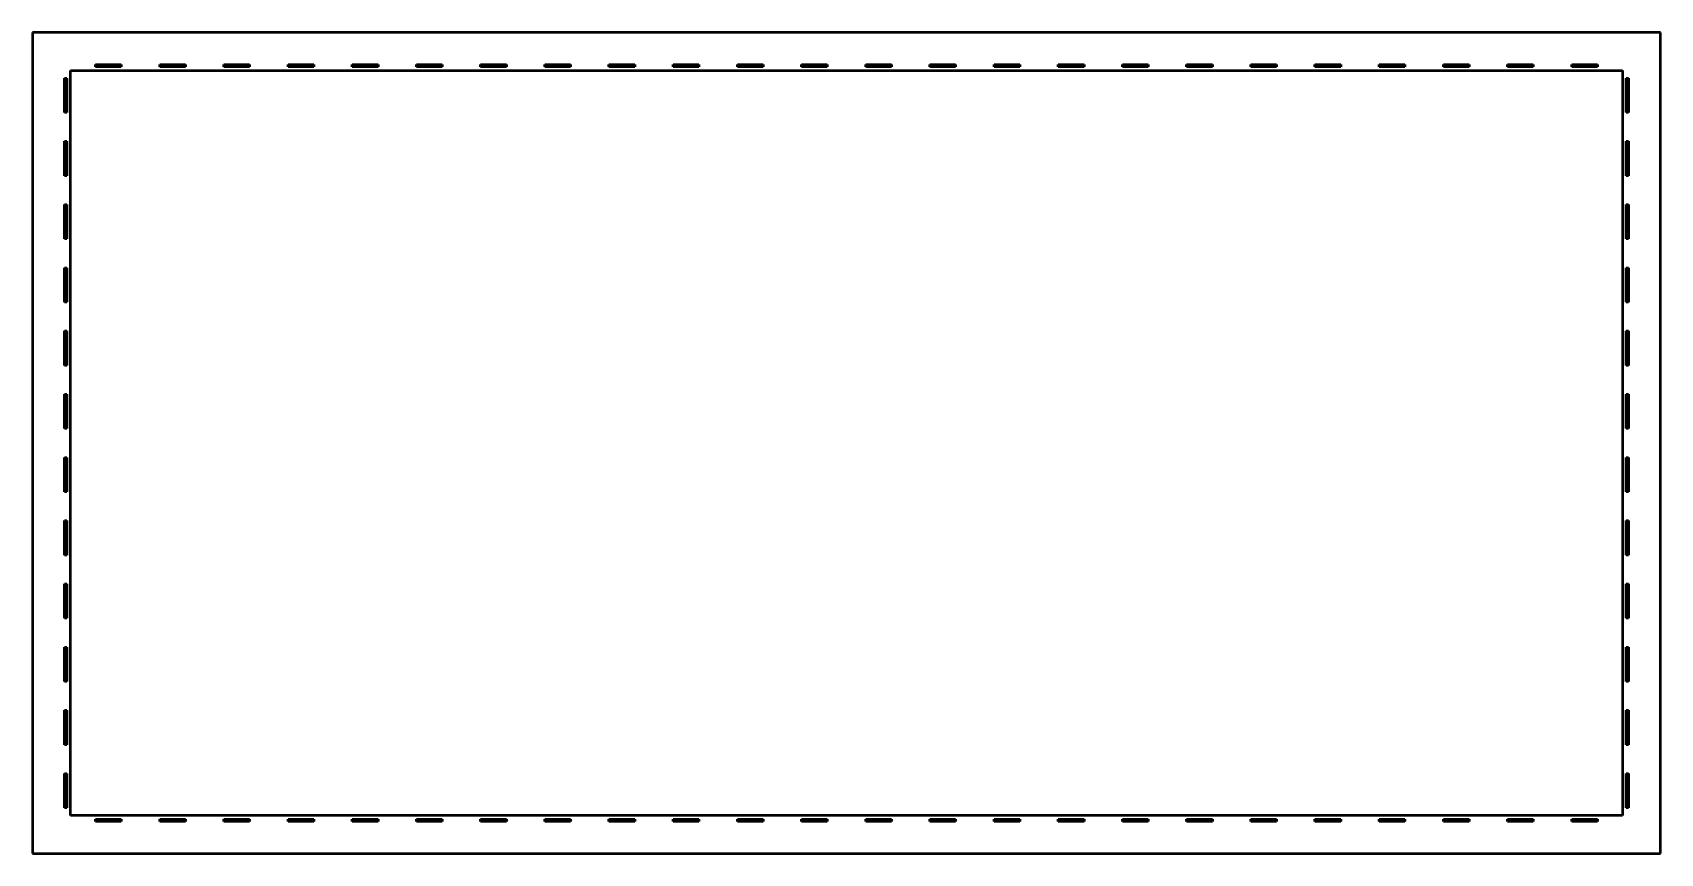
# Model space of a CAD drawing. Header units: millimetres. Extents: x 0 to 1674, y -844 to 0.
import ezdxf

# ---------------------------------------------------------------- set-up
doc = ezdxf.new("R2010")
doc.units = ezdxf.units.MM
doc.linetypes.add('Plná', pattern=[0])
doc.layers.add('IV_INTERIOR_PROFILES', color=7, linetype='Plná', lineweight=50)
doc.layers.add('IV_OUTER_PROFILE', color=7, linetype='Plná', lineweight=50)

msp = doc.modelspace()

# ---------------------------------------------------------------- linework, layer by layer
at = {"layer": 'IV_INTERIOR_PROFILES'}
for p, q in [((64.75, -32.75), (91.25, -32.75)), ((64.75, -35.25), (64.75, -32.75)), ((91.25, -32.75), (91.25, -35.25)), ((130.75, -32.75), (157.25, -32.75)), ((130.75, -35.25), (130.75, -32.75)), ((157.25, -32.75), (157.25, -35.25)), ((196.75, -32.75), (223.25, -32.75)), ((196.75, -35.25), (196.75, -32.75)), ((223.25, -32.75), (223.25, -35.25)), ((262.75, -32.75), (289.25, -32.75)), ((262.75, -35.25), (262.75, -32.75)), ((289.25, -32.75), (289.25, -35.25)), ((328.75, -32.75), (355.25, -32.75)), ((328.75, -35.25), (328.75, -32.75)), ((355.25, -32.75), (355.25, -35.25)), ((394.75, -32.75), (421.25, -32.75)), ((394.75, -35.25), (394.75, -32.75)), ((421.25, -32.75), (421.25, -35.25)), ((460.75, -32.75), (487.25, -32.75)), ((460.75, -35.25), (460.75, -32.75)), ((487.25, -32.75), (487.25, -35.25)), ((526.75, -32.75), (553.25, -32.75)), ((526.75, -35.25), (526.75, -32.75)), ((553.25, -32.75), (553.25, -35.25)), ((592.75, -32.75), (619.25, -32.75)), ((592.75, -35.25), (592.75, -32.75)), ((619.25, -32.75), (619.25, -35.25)), ((658.75, -32.75), (685.25, -32.75)), ((658.75, -35.25), (658.75, -32.75)), ((685.25, -32.75), (685.25, -35.25)), ((724.75, -32.75), (751.25, -32.75)), ((724.75, -35.25), (724.75, -32.75)), ((751.25, -32.75), (751.25, -35.25)), ((790.75, -32.75), (817.25, -32.75)), ((790.75, -35.25), (790.75, -32.75)), ((817.25, -32.75), (817.25, -35.25)), ((856.75, -32.75), (883.25, -32.75)), ((856.75, -35.25), (856.75, -32.75)), ((883.25, -32.75), (883.25, -35.25)), ((922.75, -32.75), (949.25, -32.75)), ((922.75, -35.25), (922.75, -32.75)), ((949.25, -32.75), (949.25, -35.25)), ((988.75, -32.75), (1015.25, -32.75)), ((988.75, -35.25), (988.75, -32.75)), ((1015.25, -32.75), (1015.25, -35.25)), ((1054.75, -32.75), (1081.25, -32.75)), ((1054.75, -35.25), (1054.75, -32.75)), ((1081.25, -32.75), (1081.25, -35.25)), ((1120.75, -32.75), (1147.25, -32.75)), ((1120.75, -35.25), (1120.75, -32.75)), ((1147.25, -32.75), (1147.25, -35.25)), ((1186.75, -32.75), (1213.25, -32.75)), ((1186.75, -35.25), (1186.75, -32.75)), ((1213.25, -32.75), (1213.25, -35.25)), ((1252.75, -32.75), (1279.25, -32.75)), ((1252.75, -35.25), (1252.75, -32.75)), ((1279.25, -32.75), (1279.25, -35.25)), ((1318.75, -32.75), (1345.25, -32.75)), ((1318.75, -35.25), (1318.75, -32.75)), ((1345.25, -32.75), (1345.25, -35.25)), ((1384.75, -32.75), (1411.25, -32.75)), ((1384.75, -35.25), (1384.75, -32.75)), ((1411.25, -32.75), (1411.25, -35.25)), ((1450.75, -32.75), (1477.25, -32.75)), ((1450.75, -35.25), (1450.75, -32.75)), ((1477.25, -32.75), (1477.25, -35.25)), ((1516.75, -32.75), (1543.25, -32.75)), ((1516.75, -35.25), (1516.75, -32.75)), ((1543.25, -32.75), (1543.25, -35.25)), ((1582.75, -32.75), (1609.25, -32.75)), ((1582.75, -35.25), (1582.75, -32.75)), ((1609.25, -32.75), (1609.25, -35.25)), ((32.75, -82.25), (32.75, -46.75)), ((32.75, -46.75), (35.25, -46.75)), ((35.25, -46.75), (35.25, -82.25)), ((39, -39), (1635, -39)), ((39, -805), (39, -39)), ((91.25, -35.25), (64.75, -35.25)), ((157.25, -35.25), (130.75, -35.25)), ((223.25, -35.25), (196.75, -35.25)), ((289.25, -35.25), (262.75, -35.25)), ((355.25, -35.25), (328.75, -35.25)), ((421.25, -35.25), (394.75, -35.25)), ((487.25, -35.25), (460.75, -35.25)), ((553.25, -35.25), (526.75, -35.25)), ((619.25, -35.25), (592.75, -35.25)), ((685.25, -35.25), (658.75, -35.25)), ((751.25, -35.25), (724.75, -35.25)), ((817.25, -35.25), (790.75, -35.25)), ((883.25, -35.25), (856.75, -35.25)), ((949.25, -35.25), (922.75, -35.25)), ((1015.25, -35.25), (988.75, -35.25)), ((1081.25, -35.25), (1054.75, -35.25)), ((1147.25, -35.25), (1120.75, -35.25)), ((1213.25, -35.25), (1186.75, -35.25)), ((1279.25, -35.25), (1252.75, -35.25)), ((1345.25, -35.25), (1318.75, -35.25)), ((1411.25, -35.25), (1384.75, -35.25)), ((1477.25, -35.25), (1450.75, -35.25)), ((1543.25, -35.25), (1516.75, -35.25)), ((1609.25, -35.25), (1582.75, -35.25)), ((1635, -39), (1635, -805)), ((1638.75, -82.25), (1638.75, -46.75)), ((1638.75, -46.75), (1641.25, -46.75)), ((1641.25, -46.75), (1641.25, -82.25)), ((35.25, -82.25), (32.75, -82.25)), ((1641.25, -82.25), (1638.75, -82.25)), ((32.75, -147.25), (32.75, -111.75)), ((32.75, -111.75), (35.25, -111.75)), ((35.25, -111.75), (35.25, -147.25)), ((1638.75, -147.25), (1638.75, -111.75)), ((1638.75, -111.75), (1641.25, -111.75)), ((1641.25, -111.75), (1641.25, -147.25)), ((35.25, -147.25), (32.75, -147.25)), ((1641.25, -147.25), (1638.75, -147.25)), ((32.75, -212.25), (32.75, -176.75)), ((32.75, -176.75), (35.25, -176.75)), ((35.25, -176.75), (35.25, -212.25)), ((1638.75, -212.25), (1638.75, -176.75)), ((1638.75, -176.75), (1641.25, -176.75)), ((1641.25, -176.75), (1641.25, -212.25)), ((35.25, -212.25), (32.75, -212.25)), ((1641.25, -212.25), (1638.75, -212.25)), ((32.75, -277.25), (32.75, -241.75)), ((32.75, -241.75), (35.25, -241.75)), ((35.25, -241.75), (35.25, -277.25)), ((1638.75, -277.25), (1638.75, -241.75)), ((1638.75, -241.75), (1641.25, -241.75)), ((1641.25, -241.75), (1641.25, -277.25)), ((35.25, -277.25), (32.75, -277.25)), ((1641.25, -277.25), (1638.75, -277.25)), ((32.75, -342.25), (32.75, -306.75)), ((32.75, -306.75), (35.25, -306.75)), ((35.25, -306.75), (35.25, -342.25)), ((1638.75, -342.25), (1638.75, -306.75)), ((1638.75, -306.75), (1641.25, -306.75)), ((1641.25, -306.75), (1641.25, -342.25)), ((35.25, -342.25), (32.75, -342.25)), ((1641.25, -342.25), (1638.75, -342.25)), ((32.75, -407.25), (32.75, -371.75)), ((32.75, -371.75), (35.25, -371.75)), ((35.25, -371.75), (35.25, -407.25)), ((1638.75, -407.25), (1638.75, -371.75)), ((1638.75, -371.75), (1641.25, -371.75)), ((1641.25, -371.75), (1641.25, -407.25)), ((35.25, -407.25), (32.75, -407.25)), ((1641.25, -407.25), (1638.75, -407.25)), ((32.75, -472.25), (32.75, -436.75)), ((32.75, -436.75), (35.25, -436.75)), ((35.25, -436.75), (35.25, -472.25)), ((1638.75, -472.25), (1638.75, -436.75)), ((1638.75, -436.75), (1641.25, -436.75)), ((1641.25, -436.75), (1641.25, -472.25)), ((35.25, -472.25), (32.75, -472.25)), ((1641.25, -472.25), (1638.75, -472.25)), ((32.75, -537.25), (32.75, -501.75)), ((32.75, -501.75), (35.25, -501.75)), ((35.25, -501.75), (35.25, -537.25)), ((1638.75, -537.25), (1638.75, -501.75)), ((1638.75, -501.75), (1641.25, -501.75)), ((1641.25, -501.75), (1641.25, -537.25)), ((35.25, -537.25), (32.75, -537.25)), ((1641.25, -537.25), (1638.75, -537.25)), ((32.75, -602.25), (32.75, -566.75)), ((32.75, -566.75), (35.25, -566.75)), ((35.25, -566.75), (35.25, -602.25)), ((1638.75, -602.25), (1638.75, -566.75)), ((1638.75, -566.75), (1641.25, -566.75)), ((1641.25, -566.75), (1641.25, -602.25)), ((35.25, -602.25), (32.75, -602.25)), ((1641.25, -602.25), (1638.75, -602.25)), ((32.75, -667.25), (32.75, -631.75)), ((32.75, -631.75), (35.25, -631.75)), ((35.25, -631.75), (35.25, -667.25)), ((1638.75, -667.25), (1638.75, -631.75)), ((1638.75, -631.75), (1641.25, -631.75)), ((1641.25, -631.75), (1641.25, -667.25)), ((35.25, -667.25), (32.75, -667.25)), ((1641.25, -667.25), (1638.75, -667.25)), ((32.75, -732.25), (32.75, -696.75)), ((32.75, -696.75), (35.25, -696.75)), ((35.25, -696.75), (35.25, -732.25)), ((1638.75, -732.25), (1638.75, -696.75)), ((1638.75, -696.75), (1641.25, -696.75)), ((1641.25, -696.75), (1641.25, -732.25)), ((35.25, -732.25), (32.75, -732.25)), ((1641.25, -732.25), (1638.75, -732.25)), ((32.75, -797.25), (32.75, -761.75)), ((32.75, -761.75), (35.25, -761.75)), ((35.25, -761.75), (35.25, -797.25)), ((1638.75, -797.25), (1638.75, -761.75)), ((1638.75, -761.75), (1641.25, -761.75)), ((1641.25, -761.75), (1641.25, -797.25)), ((35.25, -797.25), (32.75, -797.25)), ((1641.25, -797.25), (1638.75, -797.25)), ((1635, -805), (39, -805)), ((64.75, -811.25), (64.75, -808.75)), ((64.75, -808.75), (91.25, -808.75)), ((91.25, -811.25), (64.75, -811.25)), ((91.25, -808.75), (91.25, -811.25)), ((130.75, -811.25), (130.75, -808.75)), ((130.75, -808.75), (157.25, -808.75)), ((157.25, -811.25), (130.75, -811.25)), ((157.25, -808.75), (157.25, -811.25)), ((196.75, -811.25), (196.75, -808.75)), ((196.75, -808.75), (223.25, -808.75)), ((223.25, -811.25), (196.75, -811.25)), ((223.25, -808.75), (223.25, -811.25)), ((262.75, -811.25), (262.75, -808.75)), ((262.75, -808.75), (289.25, -808.75)), ((289.25, -811.25), (262.75, -811.25)), ((289.25, -808.75), (289.25, -811.25)), ((328.75, -811.25), (328.75, -808.75)), ((328.75, -808.75), (355.25, -808.75)), ((355.25, -811.25), (328.75, -811.25)), ((355.25, -808.75), (355.25, -811.25)), ((394.75, -811.25), (394.75, -808.75)), ((394.75, -808.75), (421.25, -808.75)), ((421.25, -811.25), (394.75, -811.25)), ((421.25, -808.75), (421.25, -811.25)), ((460.75, -811.25), (460.75, -808.75)), ((460.75, -808.75), (487.25, -808.75)), ((487.25, -811.25), (460.75, -811.25)), ((487.25, -808.75), (487.25, -811.25)), ((526.75, -811.25), (526.75, -808.75)), ((526.75, -808.75), (553.25, -808.75)), ((553.25, -811.25), (526.75, -811.25)), ((553.25, -808.75), (553.25, -811.25)), ((592.75, -811.25), (592.75, -808.75)), ((592.75, -808.75), (619.25, -808.75)), ((619.25, -811.25), (592.75, -811.25)), ((619.25, -808.75), (619.25, -811.25)), ((658.75, -811.25), (658.75, -808.75)), ((658.75, -808.75), (685.25, -808.75)), ((685.25, -811.25), (658.75, -811.25)), ((685.25, -808.75), (685.25, -811.25)), ((724.75, -811.25), (724.75, -808.75)), ((724.75, -808.75), (751.25, -808.75)), ((751.25, -811.25), (724.75, -811.25)), ((751.25, -808.75), (751.25, -811.25)), ((790.75, -811.25), (790.75, -808.75)), ((790.75, -808.75), (817.25, -808.75)), ((817.25, -811.25), (790.75, -811.25)), ((817.25, -808.75), (817.25, -811.25)), ((856.75, -811.25), (856.75, -808.75)), ((856.75, -808.75), (883.25, -808.75)), ((883.25, -811.25), (856.75, -811.25)), ((883.25, -808.75), (883.25, -811.25)), ((922.75, -811.25), (922.75, -808.75)), ((922.75, -808.75), (949.25, -808.75)), ((949.25, -811.25), (922.75, -811.25)), ((949.25, -808.75), (949.25, -811.25)), ((988.75, -811.25), (988.75, -808.75)), ((988.75, -808.75), (1015.25, -808.75)), ((1015.25, -811.25), (988.75, -811.25)), ((1015.25, -808.75), (1015.25, -811.25)), ((1054.75, -811.25), (1054.75, -808.75)), ((1054.75, -808.75), (1081.25, -808.75)), ((1081.25, -811.25), (1054.75, -811.25)), ((1081.25, -808.75), (1081.25, -811.25)), ((1120.75, -811.25), (1120.75, -808.75)), ((1120.75, -808.75), (1147.25, -808.75)), ((1147.25, -811.25), (1120.75, -811.25)), ((1147.25, -808.75), (1147.25, -811.25)), ((1186.75, -811.25), (1186.75, -808.75)), ((1186.75, -808.75), (1213.25, -808.75)), ((1213.25, -811.25), (1186.75, -811.25)), ((1213.25, -808.75), (1213.25, -811.25)), ((1252.75, -811.25), (1252.75, -808.75)), ((1252.75, -808.75), (1279.25, -808.75)), ((1279.25, -811.25), (1252.75, -811.25)), ((1279.25, -808.75), (1279.25, -811.25)), ((1318.75, -811.25), (1318.75, -808.75)), ((1318.75, -808.75), (1345.25, -808.75)), ((1345.25, -811.25), (1318.75, -811.25)), ((1345.25, -808.75), (1345.25, -811.25)), ((1384.75, -811.25), (1384.75, -808.75)), ((1384.75, -808.75), (1411.25, -808.75)), ((1411.25, -811.25), (1384.75, -811.25)), ((1411.25, -808.75), (1411.25, -811.25)), ((1450.75, -811.25), (1450.75, -808.75)), ((1450.75, -808.75), (1477.25, -808.75)), ((1477.25, -811.25), (1450.75, -811.25)), ((1477.25, -808.75), (1477.25, -811.25)), ((1516.75, -811.25), (1516.75, -808.75)), ((1516.75, -808.75), (1543.25, -808.75)), ((1543.25, -811.25), (1516.75, -811.25)), ((1543.25, -808.75), (1543.25, -811.25)), ((1582.75, -811.25), (1582.75, -808.75)), ((1582.75, -808.75), (1609.25, -808.75)), ((1609.25, -811.25), (1582.75, -811.25)), ((1609.25, -808.75), (1609.25, -811.25))]:
    msp.add_line(p, q, dxfattribs=at)
at = {"layer": 'IV_OUTER_PROFILE'}
for p, q in [((0, 0), (0, -844)), ((1674, 0), (0, 0)), ((1674, -844), (1674, 0)), ((0, -844), (1674, -844))]:
    msp.add_line(p, q, dxfattribs=at)

doc.saveas('drawing.dxf')
